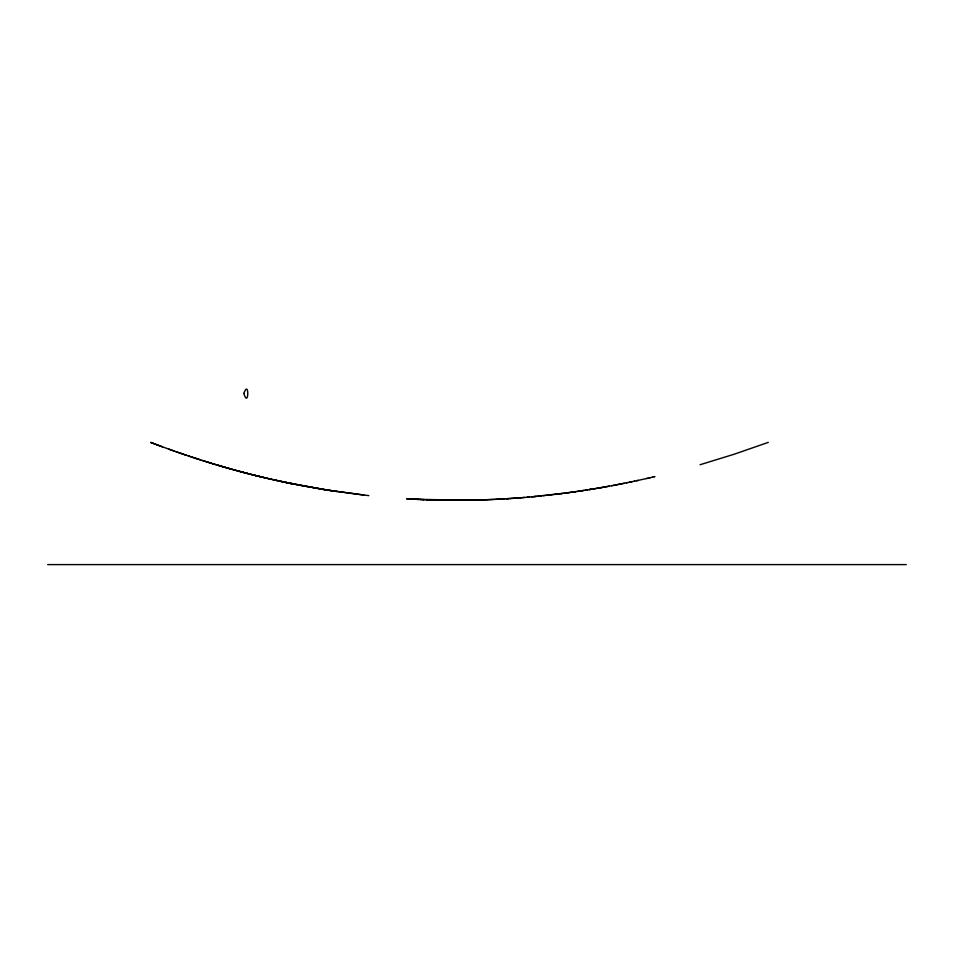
<?xml version="1.0" encoding="UTF-8"?>
<svg xmlns="http://www.w3.org/2000/svg" width="954" height="954" viewBox="0 0 954 954"><rect width="100%" height="100%" fill="white"/><g stroke="black" fill="none" stroke-linecap="round" stroke-linejoin="round"><path stroke-width="1.43" d="M768.28 442.382L734.139 454.235L700.093 464.729M654.205 476.773L652.226 477.227M654.074 476.797L654.957 476.595M652.286 477.215L649.841 477.787M649.257 477.918L650.032 477.739M647.885 478.228L649.102 477.954M648.851 478.014L649.483 477.871M647.015 478.431L634.028 481.281M646.573 478.526L647.993 478.204M638.047 480.422L636.58 480.744M634.577 481.174L611.717 485.729M631.309 481.853L632.228 481.663M629.413 482.247L630.367 482.056M626.42 482.867L627.434 482.652M623.272 483.499L624.333 483.284M622.485 483.654L619.599 484.227M618.812 484.382L615.33 485.049M612.933 485.503L614.137 485.276M612.146 485.646L598.468 488.09M609.26 486.182L606.124 486.743M604.538 487.029L605.492 486.862M604.18 487.089L600.257 487.78M601.485 487.566L579.793 491.06M598.933 488.007L596.274 488.46M594.449 488.758L595.32 488.615M593.161 488.973L594.938 488.675M589.572 489.557L591.373 489.271M589 489.652L590.86 489.342M585.362 490.213L587.759 489.843M584.122 490.404L580.461 490.964M582.584 490.642L574.928 491.763M579.126 491.155L576.776 491.501M575.608 491.668L562.86 493.409M574.809 491.787L575.811 491.644M572.913 492.049L575.715 491.656M571.219 492.288L573.08 492.025M570.802 492.347L567.225 492.836M565.615 493.051L568.083 492.717M561.25 493.612L562.228 493.48M564.351 493.206L532.904 496.712M561.882 493.528L558.126 493.993M557.196 494.112L559.235 493.862M554.381 494.446L556.254 494.22M554.989 494.375L556.206 494.232M553.558 494.542L550.088 494.947M548.753 495.09L550.625 494.887M545.819 495.424L547.238 495.269M543.112 495.71L544.984 495.508M541.216 495.901L540.036 496.02L541.538 495.865M537.448 496.283L539.332 496.092M534.085 496.605L535.277 496.485M534.407 496.569L536.506 496.378M531.712 496.819L533.548 496.652M532.07 496.796L527.288 497.213M528.397 497.117L529.422 497.034M528.277 497.129L524.676 497.439M523.197 497.559L524.795 497.428M523.937 497.499L520.037 497.809M521.23 497.714L522.422 497.618M518.773 497.905L520.598 497.761M519.489 497.845L515.828 498.119M516.949 498.036L518.01 497.964M514.349 498.226L516.722 498.06M515.029 498.179L510.151 498.513M511.63 498.417L513.92 498.25M508.709 498.608L511.404 498.429M509.937 498.525L503.593 498.918M506.157 498.763L507.814 498.656M506.991 498.715L508.458 498.62M504.404 498.87L499.669 499.133M500.564 499.085L502.985 498.954M497.976 499.216L499.848 499.121M498.739 499.18L493.862 499.419M495.305 499.347L497.332 499.252M494.232 499.395L488.114 499.657M493.135 499.455L489.545 499.598M486.743 499.705L488.961 499.622M487.577 499.681L482.378 499.86M483.797 499.813L486.182 499.729M481.198 499.896L483.416 499.824M479.361 499.956L482.032 499.872M480.649 499.92L475.712 500.051M476.249 500.039L480.768 499.908M475.104 500.063L476.487 500.027M471.729 500.134L476.761 500.027M470.262 500.158L473.709 500.099M472.361 500.123L453.663 500.278M467.579 500.206L469.535 500.17M466.733 500.218L468.14 500.194M462.511 500.254L467.973 500.194M462.869 500.254L464.157 500.242M463.584 500.254L414.346 499.228M457.765 500.278L460.305 500.278M47.7 564.601L906.3 564.601M455.237 500.278L454.486 500.278M452.745 500.278L454.39 500.278M450.288 500.266L451.659 500.278M449.095 500.254L450.789 500.266M444.457 500.206L450.407 500.266M446.675 500.23L447.867 500.242M440.08 500.134L446.019 500.218M441.63 500.158L423.791 499.657M438.017 500.087L439.329 500.111M436.348 500.051L437.826 500.087M434.893 500.015L433.462 499.979M432.055 499.932L429.3 499.848M426.998 499.777L427.964 499.801M426.641 499.765L427.309 499.789M422.217 499.586L423.445 499.634M407.799 498.87L406.595 498.799L424.101 499.669M421.382 499.55L419.832 499.491M418.687 499.443L408.598 498.918M412.331 499.121L413.32 499.18M411.424 499.073L412.665 499.145M409.218 498.954L410.411 499.014M368.852 495.639L327.377 490.141L284.721 482.247M363.903 495.102L324.312 489.652L288.537 483.046M336.774 491.572L300.653 485.467L268.658 478.681M290.696 483.487L291.507 483.654L289.873 483.32M289.062 483.153L290.517 483.451M286.081 482.533L287.548 482.843M285.568 482.426L286.558 482.641M284.841 482.271L283.433 481.973L284.161 482.128M283.588 482.008L273.118 479.707M280.082 481.245L282.384 481.746M279.26 481.066L280.858 481.424M278.282 480.852L279.57 481.138M276.982 480.566L274.406 479.993M274.132 479.934L274.776 480.077M273.762 479.85L267.967 478.514M270.697 479.146L271.282 479.29L270.077 479.003M267.609 478.443L268.336 478.61M251.629 474.543L269.779 478.944M266.381 478.145L267.001 478.288M266.214 478.109L266.81 478.252M266.679 478.216L264.532 477.715M263.793 477.537L264.842 477.787M264.055 477.596L262.064 477.119M262.171 477.143L263.304 477.417M261.468 476.976L259.715 476.547M260.418 476.726L261.348 476.952M259.405 476.475L260.072 476.642M258.749 476.32L259.929 476.606M257.985 476.129L258.951 476.368M257.246 475.951L258.391 476.225M255.612 475.545L257.008 475.891M254.801 475.342L256.03 475.652L253.991 475.14M254.396 475.235L252.87 474.853M252.25 474.698L253.311 474.973M251.021 474.388L252.393 474.734M251.904 474.615L249.185 473.923M247.98 473.601L250.902 474.353M249.316 473.947L247.313 473.434M246.752 473.291L248.207 473.661M247.67 473.518L245.428 472.945M245.536 472.969L246.979 473.351M246.096 473.124L243.544 472.445M245.738 473.029L241.982 472.027M243.27 472.373L244.796 472.779M241.863 472.003L243.58 472.457M241.231 471.836L242.674 472.218M242.256 472.111L239.585 471.395M242.042 472.051L239.418 471.348M240.849 471.729L238.19 471.014M239.037 471.24L235.984 470.417M236.962 470.68L238.428 471.085M235.34 470.239L237.152 470.727M234.589 470.036L235.865 470.382M233.873 469.833L235.733 470.346M233.086 469.618L234.791 470.083M234.183 469.917L231.452 469.165M231.882 469.285L233.301 469.678M230.427 468.879L232.049 469.332M229.938 468.736L231.059 469.046M229.055 468.486L230.82 468.986M229.592 468.641L228.221 468.259L229.461 468.605M227.434 468.032L228.638 468.366M226.897 467.877L228.507 468.331M227.612 468.08L225.025 467.341M225.609 467.508L227.135 467.949M225.943 467.603L219.825 465.826M223.474 466.888L225.168 467.377M222.246 466.53L223.618 466.935M221.602 466.351L223.117 466.792M212.611 463.668L221.805 466.411M218.609 465.469L220.529 466.029M219.706 465.791L217.429 465.123M218.013 465.29L211.418 463.31M212.527 463.644L213.171 463.835M211.239 463.25L211.883 463.441L206.541 461.808M209.117 462.595L209.975 462.869M209.665 462.773L207.936 462.237M206.863 461.903L208.079 462.285M201.986 460.377L207.078 461.963M205.17 461.378L206.219 461.7M204.86 461.283L202.832 460.639M202.236 460.448L197.657 458.981M199.255 459.494L200.328 459.84M198.957 459.411L192.601 457.336M195.797 458.385L197.275 458.862M195.093 458.147L196.238 458.528M194.056 457.813L190.216 456.549M191.444 456.954L192.231 457.216M189.548 456.322L190.669 456.692M189.882 456.441L183.454 454.271M188.332 455.917L189.107 456.179M186.793 455.404L185.267 454.891M184.134 454.509L184.897 454.76M183.132 454.164L183.74 454.366L181.94 453.758M182.226 453.854L183.335 454.223M180.843 453.377L181.892 453.734M180.425 453.233L181.177 453.496M180.998 453.424L176.776 451.969M179.638 452.959L180.497 453.257M179.483 452.911L178.195 452.458M177.027 452.053L175.894 451.659M176.383 451.826L168.655 449.084M173.974 450.98L171.696 450.169M171.064 449.942L169.836 449.513M161.906 446.615L169.502 449.382M162.454 446.818L158.769 445.458M161.572 446.496L160.725 446.186M160.332 446.043L159.545 445.745M157.839 445.113L159.175 445.613M158.447 445.339L156.993 444.791M157.434 444.958L155.526 444.242M156.194 444.492L156.79 444.719M154.906 444.004L155.633 444.278M154.321 443.789L155.108 444.087M153.797 443.586L154.608 443.896M152.867 443.228L154.143 443.717M152.461 443.085L153.511 443.479M152.783 443.205L152.103 442.942M152.318 443.026L151.197 442.596M151.507 442.716L150.696 442.406L151.269 442.62M243.854 393.453C248.744 409.528 249.376 378.166 243.854 393.453"/></g></svg>
